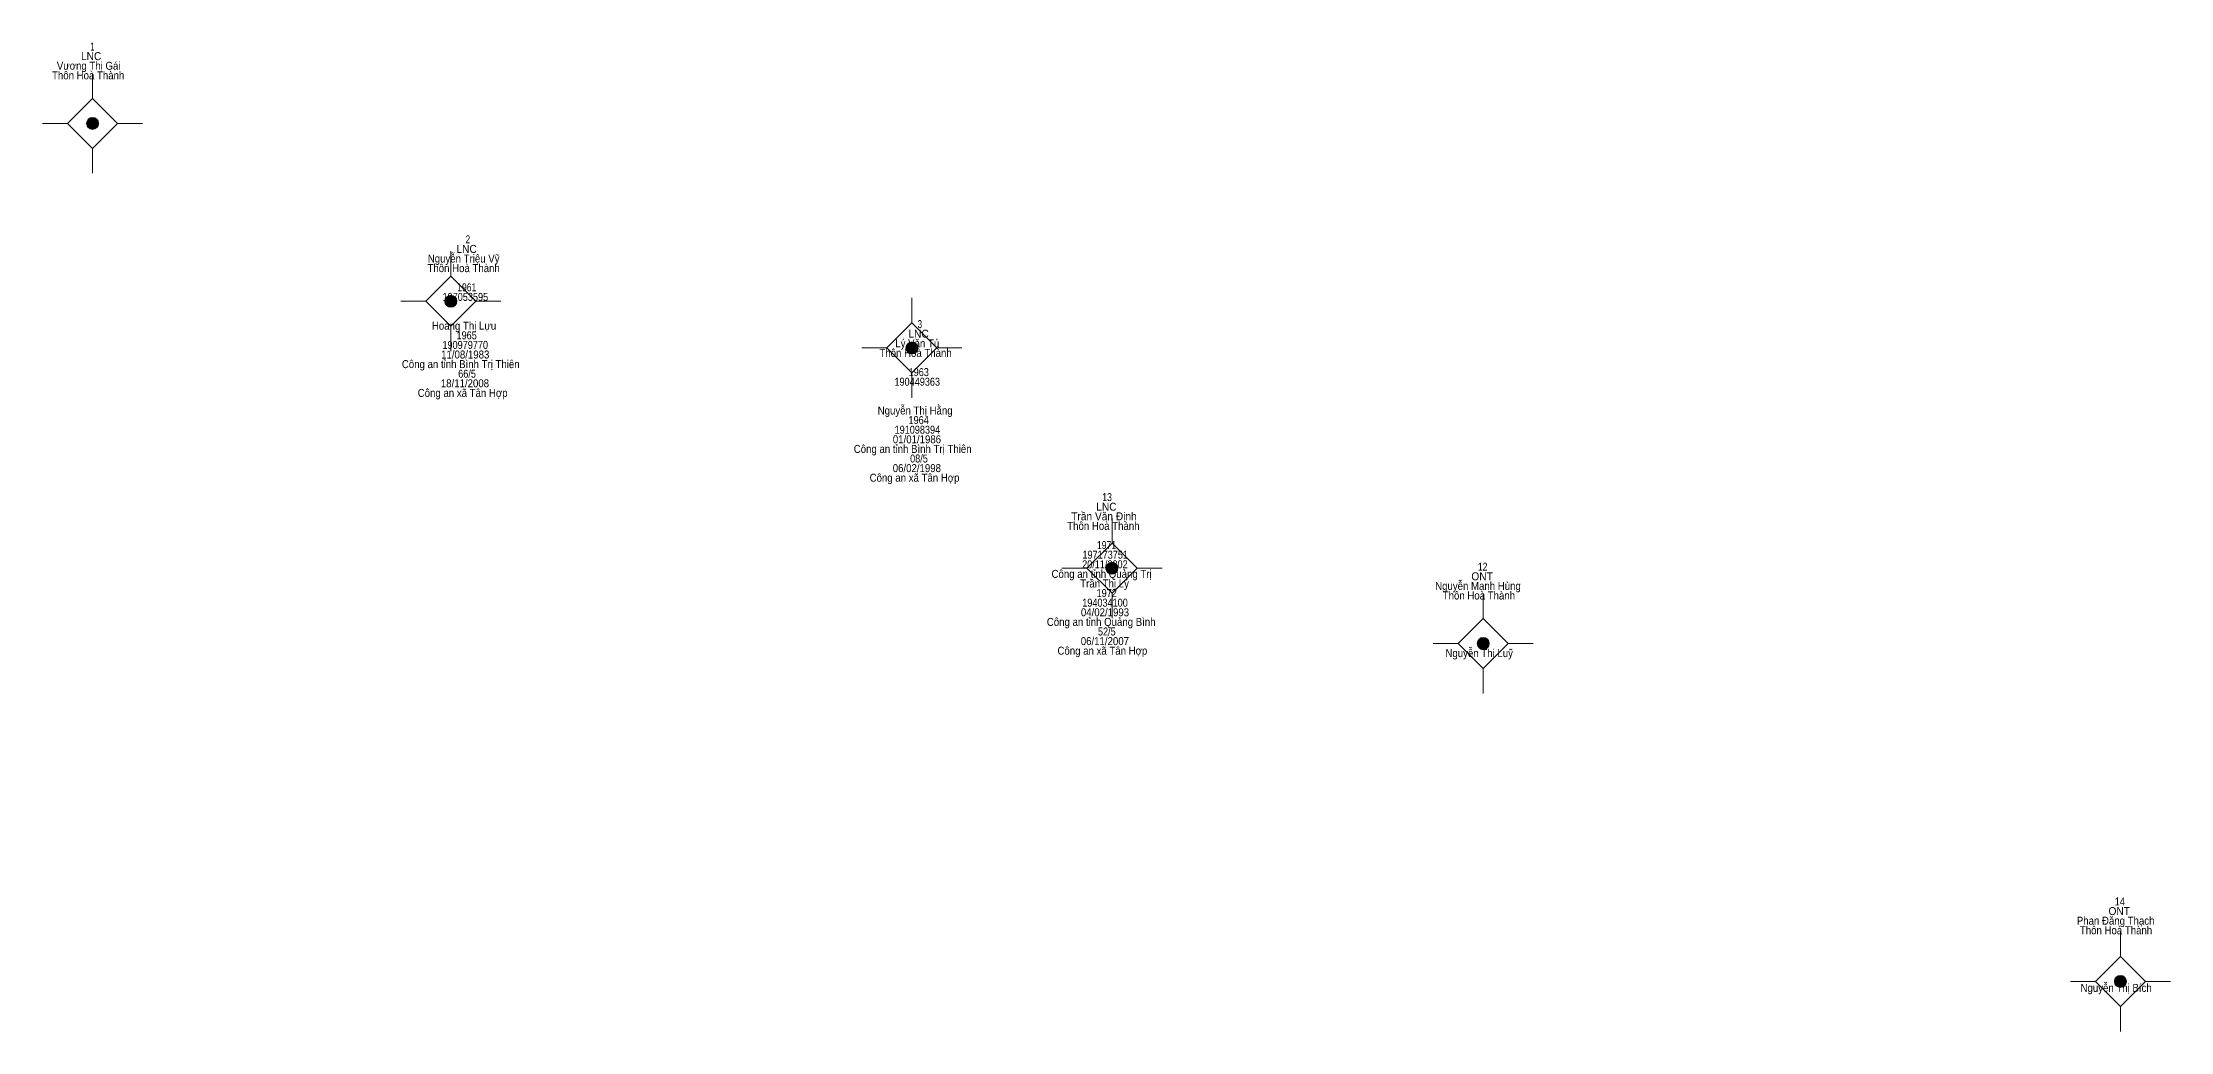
# Model space of a CAD drawing. Header units: metres. Extents: x 548452 to 551009, y 1840956 to 1844548.
# Drawn here: x 550005.2 to 550111.6, y 1841944 to 1841993.5 of the extents above; entities that cross this region are included whole.
import ezdxf
from ezdxf.enums import TextEntityAlignment as Align

# ---------------------------------------------------------------- set-up
doc = ezdxf.new("R2010")
doc.units = ezdxf.units.M
doc.header["$LTSCALE"] = 0.16
doc.layers.add('11', color=7, linetype='Continuous', lineweight=13)
doc.layers.add('15', color=7, linetype='Continuous')

msp = doc.modelspace()

# ---------------------------------------------------------------- hatches: boundary and pattern name
at = {"layer": '11'}
for points in [[(550008.0395, 1841989.44, 1), (550007.4395, 1841989.44, 1)], [(550025.9495, 1841980.54, 1), (550025.3495, 1841980.54, 1)], [(550048.9995, 1841978.21, 1), (550048.3995, 1841978.21, 1)], [(550058.9995, 1841967.19, 1), (550058.3995, 1841967.19, 1)], [(550077.5595, 1841963.43, 1), (550076.9595, 1841963.43, 1)], [(550109.4095, 1841946.53, 1), (550108.8095, 1841946.53, 1)]]:
    msp.add_hatch(color=256, dxfattribs=at).paths.add_polyline_path(points)

# ---------------------------------------------------------------- linework, layer by layer
for p, q in [((550007.74, 1841991.94), (550007.74, 1841990.69)), ((550006.49, 1841989.44), (550005.24, 1841989.44)), ((550010.24, 1841989.44), (550008.99, 1841989.44)), ((550007.74, 1841988.19), (550007.74, 1841986.94)), ((550025.65, 1841983.04), (550025.65, 1841981.79)), ((550048.7, 1841980.71), (550048.7, 1841979.46)), ((550024.4, 1841980.54), (550023.15, 1841980.54)), ((550028.15, 1841980.54), (550026.9, 1841980.54)), ((550025.65, 1841979.29), (550025.65, 1841978.04)), ((550047.45, 1841978.21), (550046.2, 1841978.21)), ((550051.2, 1841978.21), (550049.95, 1841978.21)), ((550048.7, 1841976.96), (550048.7, 1841975.71)), ((550058.7, 1841969.69), (550058.7, 1841968.44)), ((550057.45, 1841967.19), (550056.2, 1841967.19)), ((550061.2, 1841967.19), (550059.95, 1841967.19)), ((550058.7, 1841965.94), (550058.7, 1841964.69)), ((550077.26, 1841965.93), (550077.26, 1841964.68)), ((550076.01, 1841963.43), (550074.76, 1841963.43)), ((550079.76, 1841963.43), (550078.51, 1841963.43)), ((550077.26, 1841962.18), (550077.26, 1841960.93)), ((550109.11, 1841949.03), (550109.11, 1841947.78)), ((550107.86, 1841946.53), (550106.61, 1841946.53)), ((550111.61, 1841946.53), (550110.36, 1841946.53)), ((550109.11, 1841945.28), (550109.11, 1841944.03))]:
    msp.add_line(p, q, dxfattribs=at)
for points in [[(550007.74, 1841990.69), (550006.49, 1841989.44), (550007.74, 1841988.19), (550008.99, 1841989.44)], [(550025.65, 1841981.79), (550024.4, 1841980.54), (550025.65, 1841979.29), (550026.9, 1841980.54)], [(550048.7, 1841979.46), (550047.45, 1841978.21), (550048.7, 1841976.96), (550049.95, 1841978.21)], [(550058.7, 1841968.44), (550057.45, 1841967.19), (550058.7, 1841965.94), (550059.95, 1841967.19)], [(550077.26, 1841964.68), (550076.01, 1841963.43), (550077.26, 1841962.18), (550078.51, 1841963.43)], [(550109.11, 1841947.78), (550107.86, 1841946.53), (550109.11, 1841945.28), (550110.36, 1841946.53)]]:
    msp.add_lwpolyline(points, close=True, dxfattribs=at)
for centre in [(550007.7395, 1841989.44), (550025.6495, 1841980.54), (550048.6995, 1841978.21), (550058.6995, 1841967.19), (550077.2595, 1841963.43), (550109.1095, 1841946.53)]:
    msp.add_circle(centre, 0.3, dxfattribs=at)

# ---------------------------------------------------------------- texts
at = {"layer": '15'}
for s, width, p in [('1', 0.65, (550007.73, 1841993.08)), ('Vương Thị Gái', 0.9, (550007.545, 1841992.12)), ('LNC', 0.95, (550007.67, 1841992.6)), ('Thôn Hoà Thành', 0.9, (550007.52, 1841991.64)), ('2', 0.75, (550026.5, 1841983.44)), ('Nguyễn Triệu Vỹ', 0.9, (550026.29, 1841982.48)), ('LNC', 0.95, (550026.44, 1841982.96)), ('Thôn Hoà Thành', 0.9, (550026.29, 1841982)), ('197053595', 0.85, (550026.375, 1841980.56)), ('1961', 0.8, (550026.445, 1841981.04)), ('Hoàng Thị Lựu', 0.9, (550026.31, 1841979.12)), ('3', 0.75, (550049.095, 1841979.2)), ('190979770', 0.85, (550026.37, 1841978.16)), ('1965', 0.85, (550026.44, 1841978.64)), ('Lý Văn Tú', 0.9, (550048.965, 1841978.24)), ('LNC', 0.95, (550049.03, 1841978.72)), ('Công an tỉnh Bình Trị Thiên', 0.9, (550026.145, 1841977.2)), ('11/08/1983', 0.9, (550026.37, 1841977.68)), ('Thôn Hoà Thành', 0.9, (550048.88, 1841977.76)), ('18/11/2008', 0.9, (550026.355, 1841976.24)), ('66/5', 0.85, (550026.46, 1841976.72)), ('190449363', 0.85, (550048.965, 1841976.32)), ('1963', 0.85, (550049.04, 1841976.8)), ('Công an xã Tân Hợp', 0.9, (550026.24, 1841975.76)), ('Nguyễn Thị Hằng', 0.9, (550048.86, 1841974.88)), ('191098394', 0.85, (550048.97, 1841973.92)), ('1964', 0.85, (550049.035, 1841974.4)), ('Công an tỉnh Bình Trị Thiên', 0.9, (550048.735, 1841972.96)), ('01/01/1986', 0.9, (550048.95, 1841973.44)), ('06/02/1998', 0.9, (550048.945, 1841972)), ('08/5', 0.85, (550049.05, 1841972.48)), ('Công an xã Tân Hợp', 0.9, (550048.83, 1841971.52)), ('Trần Văn Định', 0.95, (550058.3, 1841969.59)), ('LNC', 0.95, (550058.42, 1841970.07)), ('13', 0.8, (550058.455, 1841970.55)), ('Thôn Hoà Thành', 0.9, (550058.27, 1841969.11)), ('197173751', 0.85, (550058.36, 1841967.67)), ('1971', 0.8, (550058.425, 1841968.15)), ('Công an tỉnh Quảng Trị', 0.9, (550058.18, 1841966.71)), ('20/11/2002', 0.85, (550058.345, 1841967.19)), ('ONT', 0.95, (550077.2, 1841966.59)), ('12', 0.8, (550077.23, 1841967.07)), ('Trần Thị Lý', 0.9, (550058.33, 1841966.23)), ('1972', 0.85, (550058.435, 1841965.75)), ('Nguyễn Mạnh Hùng', 0.9, (550076.995, 1841966.11)), ('Thôn Hoà Thành', 0.9, (550077.04, 1841965.63)), ('Công an tỉnh Quảng Bình', 0.9, (550058.16, 1841964.31)), ('04/02/1993', 0.9, (550058.35, 1841964.79)), ('194034100', 0.85, (550058.35, 1841965.27)), ('06/11/2007', 0.9, (550058.345, 1841963.35)), ('52/5', 0.85, (550058.44, 1841963.83)), ('Công an xã Tân Hợp', 0.9, (550058.22, 1841962.87)), ('Nguyễn Thị Luỹ', 0.9, (550077.055, 1841962.75)), ('Phan Đăng Thạch', 0.9, (550108.87, 1841949.37)), ('ONT', 0.95, (550109.05, 1841949.85)), ('14', 0.85, (550109.08, 1841950.33)), ('Thôn Hoà Thành', 0.9, (550108.89, 1841948.89)), ('Nguyễn Thị Bích', 0.9, (550108.895, 1841946.01))]:
    msp.add_text(s, height=0.4, dxfattribs=dict(at, width=width)).set_placement(p, align=Align.CENTER)

doc.saveas('drawing.dxf')
